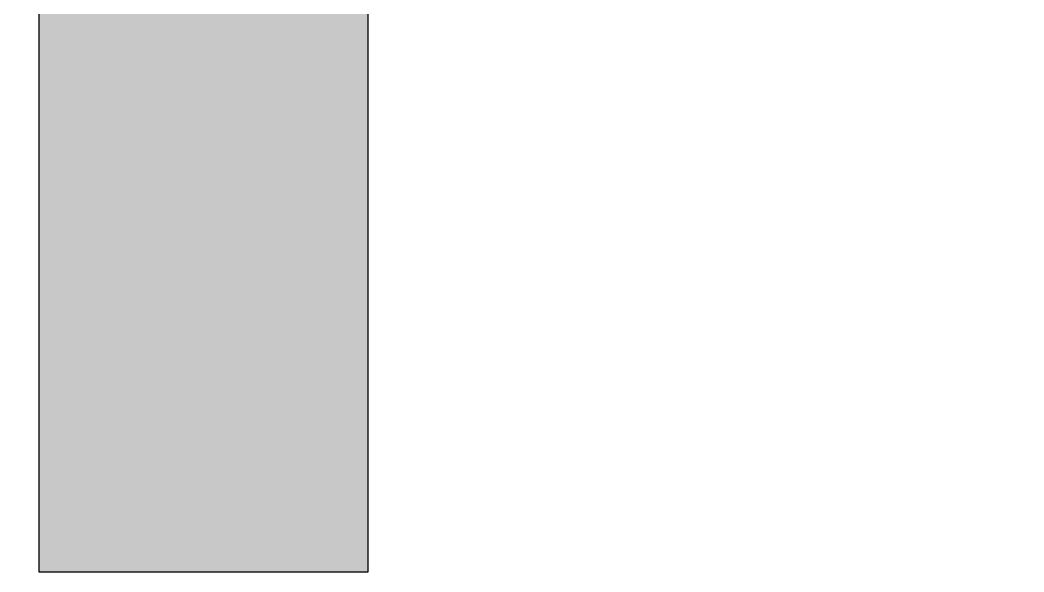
# Model space of a CAD drawing. Header units: metres. Extents: x 630750 to 860239, y 578133 to 726633.
# Drawn here: x 825751 to 827300, y 716151 to 717002 of the extents above; entities that cross this region are included whole.
import ezdxf

# ---------------------------------------------------------------- set-up
doc = ezdxf.new("R2010")
doc.units = ezdxf.units.M
doc.header["$LTSCALE"] = 300
doc.layers.add('001dmp-FORM', color=7, linetype='Continuous')

# ---------------------------------------------------------------- blocks, each defined once
blk = doc.blocks.new('xref-sheet(건축)')
at = {"layer": '001dmp-FORM'}
blk.add_hatch(color=253, dxfattribs=at).paths.add_polyline_path([(7800.044, 5645.931), (7801.197, 5628.103), (7801.197, 5618.614), (7801.197, 5609.186), (7801.197, 5608.008), (7801.197, 5606.829), (7801.197, 5605.651), (7801.197, 5604.472), (7801.197, 5603.294), (7801.197, 5602.115), (7801.197, 5600.937), (7801.197, 5599.758), (7801.197, 5598.58), (7801.197, 5589.151), (7801.197, 5587.973), (7801.197, 5586.794), (7801.197, 5585.616), (7801.197, 5520.724), (7821.527, 5520.724), (7821.527, 5618.184), (7831.913, 5629.995), (7851.09, 5633.306), (7862.162, 5622.869), (7863.681, 5611.106), (7863.681, 5520.724), (7884.001, 5520.724), (7884.001, 5602.423), (7884.001, 5603.601), (7884.001, 5620.511), (7895.83, 5631.705), (7917.259, 5631.921), (7925.562, 5619.702), (7926.156, 5609.271), (7926.158, 5520.724), (7946.501, 5520.724), (7946.497, 5616.6), (7946.473, 5617.755), (7946.427, 5618.887), (7946.358, 5619.997), (7946.268, 5621.085), (7946.155, 5622.151), (7946.02, 5623.195), (7945.864, 5624.217), (7945.685, 5625.217), (7945.485, 5626.195), (7945.263, 5627.152), (7945.02, 5628.087), (7944.754, 5629), (7944.468, 5629.892), (7944.159, 5630.762), (7943.83, 5631.611), (7943.478, 5632.438), (7943.106, 5633.244), (7942.712, 5634.029), (7942.297, 5634.792), (7941.861, 5635.534), (7941.403, 5636.255), (7940.925, 5636.955), (7940.425, 5637.634), (7939.904, 5638.292), (7939.363, 5638.929), (7938.8, 5639.545), (7938.216, 5640.139), (7937.612, 5640.713), (7936.986, 5641.266), (7936.34, 5641.798), (7935.672, 5642.31), (7934.984, 5642.8), (7934.275, 5643.27), (7933.546, 5643.718), (7932.795, 5644.147), (7932.024, 5644.554), (7931.232, 5644.94), (7930.42, 5645.306), (7929.586, 5645.651), (7928.732, 5645.976), (7927.858, 5646.28), (7926.962, 5646.563), (7926.047, 5646.826), (7925.11, 5647.068), (7924.154, 5647.29), (7923.176, 5647.491), (7922.179, 5647.672), (7921.161, 5647.833), (7920.123, 5647.974), (7919.066, 5648.095), (7917.988, 5648.196), (7916.891, 5648.277), (7915.775, 5648.34), (7914.641, 5648.384), (7913.488, 5648.41), (7912.318, 5648.418), (7911.13, 5648.409), (7909.92, 5648.377), (7908.683, 5648.318), (7907.415, 5648.229), (7906.11, 5648.103), (7904.761, 5647.932), (7903.357, 5647.707), (7901.885, 5647.413), (7900.322, 5647.029), (7898.636, 5646.521), (7896.766, 5645.83), (7894.578, 5644.82), (7893.036, 5643.957), (7891.692, 5643.085), (7891.602, 5643.022), (7890.197, 5641.965), (7888.68, 5640.64), (7887.172, 5639.1), (7885.994, 5637.709), (7885.441, 5636.991), (7885.088, 5636.509), (7884.326, 5635.397), (7883.714, 5634.424), (7883.339, 5633.792), (7883.164, 5633.487), (7883.061, 5633.303), (7882.518, 5632.294), (7882.38, 5632.622), (7882.011, 5633.432), (7881.616, 5634.215), (7881.194, 5634.972), (7880.748, 5635.704), (7880.277, 5636.412), (7879.783, 5637.096), (7879.266, 5637.758), (7878.727, 5638.397), (7878.166, 5639.015), (7877.584, 5639.611), (7876.982, 5640.187), (7876.359, 5640.743), (7875.716, 5641.279), (7875.054, 5641.795), (7874.372, 5642.292), (7873.672, 5642.77), (7872.953, 5643.229), (7872.215, 5643.67), (7871.459, 5644.092), (7870.684, 5644.496), (7869.891, 5644.882), (7869.08, 5645.249), (7868.251, 5645.598), (7867.403, 5645.929), (7866.537, 5646.241), (7865.652, 5646.535), (7864.748, 5646.81), (7863.825, 5647.065), (7862.882, 5647.301), (7861.92, 5647.517), (7860.936, 5647.712), (7859.932, 5647.886), (7858.905, 5648.038), (7857.855, 5648.166), (7856.78, 5648.27), (7855.68, 5648.348), (7854.551, 5648.398), (7853.393, 5648.418), (7852.206, 5648.41), (7850.997, 5648.379), (7849.761, 5648.322), (7848.496, 5648.236), (7847.196, 5648.114), (7845.855, 5647.952), (7844.464, 5647.74), (7843.013, 5647.466), (7841.483, 5647.115), (7839.85, 5646.661), (7838.07, 5646.059), (7836.057, 5645.224), (7833.589, 5643.935), (7831.236, 5642.368), (7829.639, 5641.068), (7828.486, 5639.987), (7826.955, 5638.327), (7825.896, 5637.001), (7825.138, 5635.944), (7824.286, 5634.633), (7822.812, 5631.98), (7821.527, 5629.259), (7821.527, 5645.931)])
at = {"layer": '001dmp-FORM', "color": 253}
blk.add_lwpolyline([(7801.197, 5585.616), (7801.197, 5520.724), (7821.527, 5520.724), (7821.527, 5601.232)], dxfattribs=at)

msp = doc.modelspace()

# ---------------------------------------------------------------- block references
at = {"xscale": 24.9999912600033, "yscale": 24.99999123637099, "zscale": 24.99999123690949}
msp.add_blockref('xref-sheet(건축)', (630749.995, 578132.782), dxfattribs=at)

doc.saveas('drawing.dxf')
